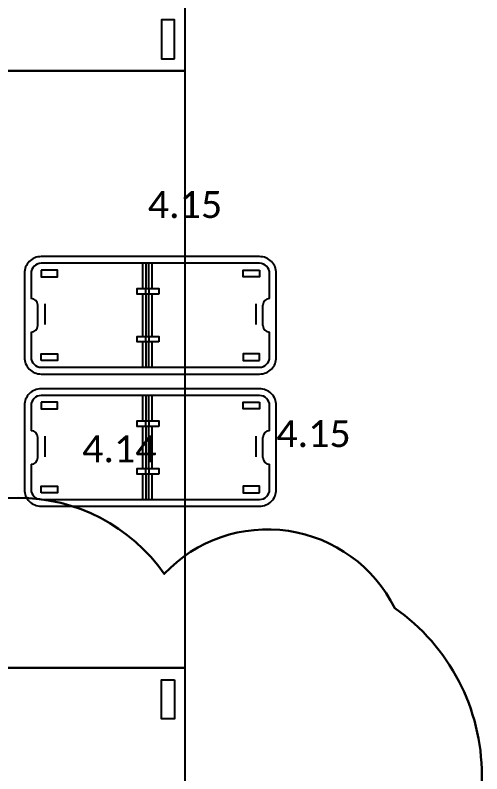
# Model space of a CAD drawing. Header units: millimetres. Extents: x -10496 to -5455, y -188 to 7293.
# Drawn here: x -7332.3 to -7193.6, y 5541.1 to 5766.6 of the extents above; entities that cross this region are included whole.
import ezdxf

# ---------------------------------------------------------------- set-up
doc = ezdxf.new("R2010")
doc.units = ezdxf.units.MM
for name, color, linetype in [('Kıtc-002 Çizgi', 7, 'Continuous'), ('Kıtc-008 Rakam', 1, 'Continuous'), ('S2000-002 Çizgi', 7, 'Continuous')]:
    doc.layers.add(name, color=color, linetype=linetype)
doc.styles.get("Standard").update_dxf_attribs({"font": 'calibri.ttf', "height": 15})

# ---------------------------------------------------------------- blocks, each defined once
blk = doc.blocks.new('A$C6B904367')
for points in [[(9.54, 38.79), (11.18, 38.79), (11.18, 37.86), (9.54, 37.86)], [(23.74, 38.79), (25.38, 38.79), (25.38, 37.86), (23.74, 37.86)]]:
    blk.add_lwpolyline(points, close=True)
at = {"layer": 'Kıtc-002 Çizgi'}
for p, q in [((12.45, 72.9), (12.45, 72.9)), ((22.45, 72.9), (22.45, 72.9)), ((14.45, 70.9), (20.45, 70.9)), ((14.45, 4), (20.45, 4)), ((12.45, 2), (12.45, 2)), ((22.45, 2), (22.45, 2))]:
    blk.add_line(p, q, dxfattribs=at)
blk.add_lwpolyline([(0, 69.9), (0, 5, 0.414214), (5, 0), (29.9, 0, 0.414214), (34.9, 5), (34.9, 69.9, 0.414214), (29.9, 74.9), (5, 74.9, 0.414214)], format="xyb", close=True, dxfattribs=at)
for points in [[(12.45, 72.9), (5, 72.9, 0.414214), (2, 69.9), (2, 5, 0.414214), (5, 2), (12.45, 2)], [(22.45, 2), (29.9, 2, 0.414214), (32.9, 5), (32.9, 69.9, 0.414214), (29.9, 72.9), (22.45, 72.9)]]:
    blk.add_lwpolyline(points, format="xyb", dxfattribs=at)
for points in [[(4, 69.9), (6, 69.9), (6, 65.09), (4, 65.09)], [(30.9, 69.9), (28.9, 69.9), (28.9, 65.09), (30.9, 65.09)], [(9.54, 34.93), (9.54, 41.34), (11.18, 41.34), (11.18, 34.93)], [(23.74, 34.93), (23.74, 41.34), (25.38, 41.34), (25.38, 34.93)], [(4, 5), (6, 5), (6, 9.81), (4, 9.81)], [(30.9, 5), (28.9, 5), (28.9, 9.81), (30.9, 9.81)]]:
    blk.add_lwpolyline(points, close=True, dxfattribs=at)
for points in [[(14.71, 68.71), (20.83, 68.71)], [(9.54, 39.79), (2, 39.79)], [(9.54, 38.79), (2, 38.79)], [(23.74, 39.79), (11.18, 39.79)], [(23.74, 38.79), (11.18, 38.79)], [(32.9, 39.79), (25.38, 39.79)], [(32.9, 38.79), (25.38, 38.79)], [(2, 37.86), (9.54, 37.86)], [(2, 36.86), (9.54, 36.86)], [(11.18, 37.86), (23.74, 37.86)], [(11.18, 36.86), (23.74, 36.86)], [(25.38, 37.86), (32.9, 37.86)], [(25.38, 36.86), (32.9, 36.86)], [(14.72, 5.96), (20.85, 5.96)]]:
    blk.add_lwpolyline(points, dxfattribs=at)
for centre, start, end in [((14.45, 72.9), 180, 270), ((20.45, 72.9), 270, 0), ((14.45, 2), 90, 180), ((20.45, 2), 0, 90)]:
    blk.add_arc(centre, 2, start, end, dxfattribs=at)
blk = doc.blocks.new('A$C276739F3')
at = {"layer": 'Kıtc-002 Çizgi'}
for points in [[(0, 0), (160, 0), (160, 70), (0, 70)], [(3.53, 66.86), (15.18, 66.86), (15.18, 62.98), (3.53, 62.98)], [(156.47, 66.86), (144.82, 66.86), (144.82, 62.98), (156.47, 62.98)], [(3.53, 3.14), (15.18, 3.14), (15.18, 7.02), (3.53, 7.02)], [(156.47, 3.14), (144.82, 3.14), (144.82, 7.02), (156.47, 7.02)]]:
    blk.add_lwpolyline(points, close=True, dxfattribs=at)
blk = doc.blocks.new('A$C228F3DF4')
at = {"layer": 'Kıtc-002 Çizgi'}
blk.add_blockref('A$C276739F3', (0, 0), dxfattribs=at)
at = {"insert": (59.09, 7.45), "char_height": 5, "attachment_point": 1}
blk.add_mtext_dynamic_manual_height_columns('{\\fCalibri|b0|i0|c162|p34;\\C132;160X70X85}', width=57.5219, gutter_width=50, heights=[0], dxfattribs=at)

msp = doc.modelspace()

# ---------------------------------------------------------------- linework, layer by layer
at = {"elevation": -0.01}
msp.add_lwpolyline([(-7351.8, 5572.55), (-7281.8, 5572.55), (-7281.8, 5750.05), (-7351.8, 5750.05)], close=True, dxfattribs=at)
at = {"layer": 'S2000-002 Çizgi', "color": 104, "lineweight": 30, "true_color": 0x1fad36}
msp.add_lwpolyline([(-7473.65, 5600.52, -0.520567), (-7374.92, 5600.52, -0.520567), (-7288.01, 5600.52, -0.520567), (-7219.48, 5590.36, -0.520567), (-7219.48, 5490.86, -0.520567), (-7219.48, 5404.14, -0.520567), (-7279.53, 5369.06, -0.520567), (-7382.29, 5369.06, -0.520567), (-7473.65, 5396.38, -0.520567), (-7473.65, 5505.07, -0.520567)], format="xyb", close=True, dxfattribs=at)

# ---------------------------------------------------------------- block references
for name, p, rotation in [('A$C228F3DF4', (-7351.8, 5910.05, -0.02), 270), ('A$C6B904367', (-7254.68, 5659.92), 90), ('A$C6B904367', (-7254.68, 5620.62), 90), ('A$C228F3DF4', (-7351.8, 5572.55, -0.01), 270)]:
    msp.add_blockref(name, p, dxfattribs=dict(rotation=rotation))

# ---------------------------------------------------------------- texts
at = {"layer": 'Kıtc-008 Rakam', "color": 1}
for s, p in [('4.15', (-7292.89, 5706.28)), ('4.15', (-7254.68, 5638.19)), ('4.14', (-7312.39, 5633.67))]:
    msp.add_text(s, height=8, dxfattribs=at).set_placement(p)

doc.saveas('drawing.dxf')
